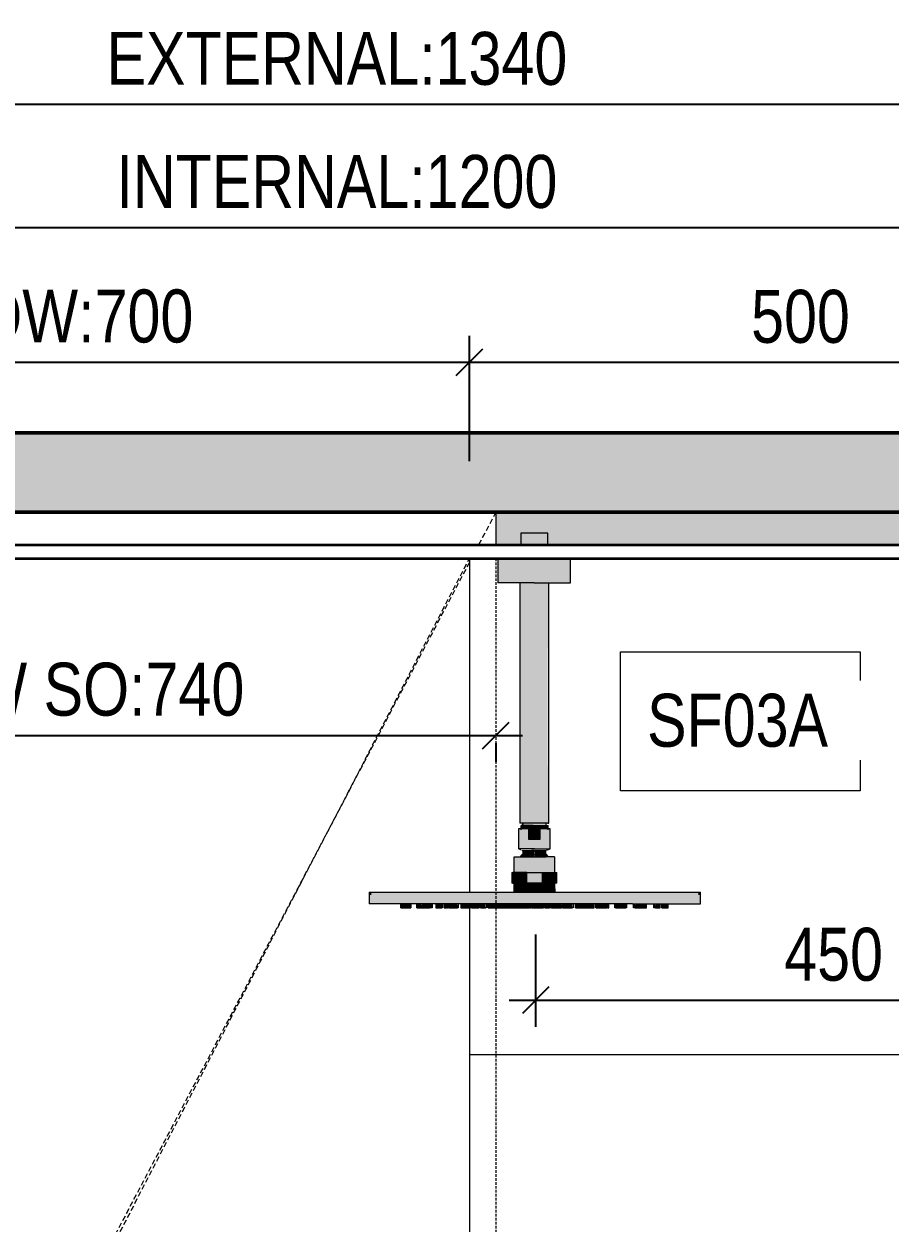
# Model space of a CAD drawing. Header units: millimetres. Extents: x -3813 to 49427, y -492 to 6205.
# Drawn here: x 21485 to 22139, y 1898 to 2804 of the extents above; entities that cross this region are included whole.
import ezdxf

# ---------------------------------------------------------------- set-up
doc = ezdxf.new("R2010")
doc.units = ezdxf.units.MM
for name, pattern in [('Centre', [30, 12, -6, 6, -6]), ('Hidden', [6, 4, -2]), ('Hidden2', [3, 2, -1])]:
    doc.linetypes.add(name, pattern=pattern)
for name, color, linetype, lineweight in [('A-_ANOT----_D', 7, 'Continuous', 9), ('A-_CEIL----_E', 7, 'Continuous', 18), ('A-_DETA----_E', 8, 'Continuous', 18), ('A-_FLOR----_E', 7, 'Continuous', 18), ('A-_FLORLEVL_E', 7, 'Continuous', 9), ('A-_FLORPATT_E', 7, 'Continuous', 50), ('A-_WALL----_E', 1, 'Continuous', 18), ('A-_WALL----_H', 1, 'Continuous', 35), ('A-_WIND----_E', 7, 'Continuous', 18), ('A_--------_E-', 8, 'Continuous', 18), ('M-_SANIFIXR_A', 7, 'Continuous', 9), ('M-_SANIFIXR_E', 7, 'Continuous', 18)]:
    doc.layers.add(name, color=color, linetype=linetype, lineweight=lineweight)
doc.styles.add('Arial_1', font='arial.ttf', dxfattribs={"width": 0.8, "height": 40})
doc.dimstyles.new('BSS_Diagonal_2_0mm_Arial_Right', dxfattribs={"dimscale": 304.8, "dimtxt": 40.810376, "dimasz": 0.065617, "dimexe": 0.065617, "dimexo": 0.065617, "dimgap": 0.045932, "dimtad": 1, "dimdec": 0, "dimzin": 0, "dimdsep": 46, "dimtxsty": 'Arial_1', "dimblk1": 'OBLIQUE', "dimblk2": 'OBLIQUE', "dimsah": 1, "dimcen": 0.09, "dimdle": 0.065617, "dimazin": 0, "dimtfac": 1, "dimtdec": 4, "dimtix": 1, "dimtmove": 0, "dimatfit": 3, "dimfxl": 1, "dimtvp": 1, "dimtolj": 1, "dimtzin": 0, "dimarcsym": 2})

# ---------------------------------------------------------------- blocks, each defined once
blk = doc.blocks.new('BSS_GESSI_SH_63352 - Default - please load Revit Family Type Catalog-1428574-SHOWER AREA')
at = {"layer": 'A_--------_E-'}
for points in [[(1108.74, 2410), (1129.24, 2410), (1129.24, 2419.16), (1108.74, 2419.16), (1108.74, 2410.65)], [(1096.71, 2381.5), (1118.96, 2381.5), (1118.96, 2400), (1091.46, 2400), (1091.73, 2390.75), (1091.46, 2381.5), (1094.46, 2381.5)], [(1141.21, 2381.5), (1146.46, 2381.5), (1146.19, 2392.57), (1146.46, 2400), (1118.96, 2400), (1118.96, 2381.5), (1138.41, 2381.5)], [(1108.86, 2200.01), (1129.2, 2200.01), (1129.2, 2381.5), (1108.09, 2381.5), (1108.76, 2314.44), (1108.67, 2244.22), (1108.09, 2200.01)], [(1129.54, 2180.74), (1130.97, 2180.74), (1130.97, 2195.74), (1123.29, 2195.74), (1123.29, 2187.74), (1114.94, 2187.74), (1114.89, 2195.74), (1106.97, 2195.74), (1106.97, 2180.74), (1128.96, 2180.74)], [(1109.03, 2195.74), (1118.06, 2195.85), (1118.06, 2198.22), (1108.99, 2198.22), (1109.04, 2195.92)], [(1110.33, 2198.22), (1111.08, 2198.22), (1111.08, 2200.01), (1110.01, 2200.01), (1110.03, 2198.22)], [(1113.15, 2198.22), (1127.86, 2198.22), (1127.81, 2198.78), (1127.5, 2198.65), (1127.86, 2199.27), (1127.86, 2200.01), (1111.08, 2200.01), (1111.18, 2198.22), (1113.11, 2198.22)], [(1119.13, 2187.74), (1123.29, 2187.74), (1123.29, 2195.74), (1114.94, 2195.74), (1114.94, 2187.74), (1115.87, 2187.74)], [(1125.61, 2195.74), (1129.34, 2195.92), (1129.1, 2198.22), (1118.06, 2198.22), (1118.06, 2195.74), (1125.47, 2195.74)], [(1119.24, 2162.74), (1127.82, 2162.74), (1127.82, 2174.74), (1103.89, 2174.74), (1103.67, 2165.74), (1103.89, 2165.74), (1103.91, 2162.74), (1118.67, 2162.74)], [(1110.27, 2179.94), (1119.1, 2179.94), (1119.12, 2180.74), (1106.97, 2180.74), (1109.15, 2179.94), (1110.27, 2179.94)], [(1109.08, 2174.74), (1119.12, 2174.74), (1119.09, 2176.84), (1109.44, 2176.65), (1108.37, 2175.46), (1108.23, 2174.74), (1108.76, 2174.74)], [(1110.83, 2176.84), (1119.09, 2176.84), (1119.09, 2179.94), (1109.08, 2179.88), (1109.91, 2178.75), (1109.96, 2178.64), (1109.96, 2177.35), (1109.68, 2176.84), (1110.77, 2176.84)], [(1122.67, 2174.74), (1129.9, 2174.74), (1128.99, 2176.22), (1128.32, 2176.84), (1119.09, 2176.84), (1119.24, 2174.74), (1122.26, 2174.74)], [(1119.1, 2179.94), (1129.54, 2180.17), (1130.97, 2180.74), (1119.13, 2180.74), (1119.12, 2180.34)], [(1121.4, 2176.84), (1128.32, 2176.84), (1128.09, 2177.36), (1128.06, 2178.57), (1128.31, 2179.32), (1128.96, 2179.94), (1119.1, 2179.78), (1119.24, 2176.84), (1120.59, 2176.84)], [(1129.93, 2162.74), (1134.29, 2162.74), (1134.35, 2164.37), (1134.53, 2171.09), (1134.29, 2174.74), (1127.82, 2174.74), (1127.82, 2162.74), (1128.69, 2162.74)], [(1102.74, 2154.75), (1102.74, 2162.74), (1102.09, 2162.74), (1102.09, 2154.75)], [(1113.5, 2154.75), (1113.5, 2162.74), (1102.74, 2162.74), (1102.74, 2154.75), (1109.86, 2154.75)], [(1119.66, 2154.75), (1124.99, 2154.75), (1124.99, 2162.74), (1113.5, 2162.74), (1113.5, 2154.75), (1115.87, 2154.75)], [(1134.16, 2154.75), (1136.09, 2154.75), (1136.09, 2162.74), (1124.99, 2162.74), (1124.99, 2154.75), (1131.81, 2154.75)], [(1023.41, 2139.04), (1193.09, 2139.04), (1193.09, 2148.04), (994.42, 2148.04), (994.83, 2143.54), (994.42, 2139.04), (1018.44, 2139.04)], [(1108.7, 2148.04), (1113.67, 2148.04), (1113.5, 2154.74), (1103.09, 2154.74), (1103.16, 2149.6), (1103.23, 2148.04), (1108.34, 2148.04)], [(1122.99, 2148.04), (1124.81, 2148.04), (1124.81, 2154.74), (1113.67, 2154.74), (1113.67, 2148.04), (1119.66, 2148.04)], [(1128.35, 2148.04), (1135.07, 2148.04), (1134.99, 2152.3), (1134.99, 2154.74), (1124.81, 2154.74), (1124.99, 2148.04), (1128.22, 2148.04)], [(1193.09, 2139.04), (1244.42, 2139.04), (1244.06, 2143.95), (1244.42, 2148.04), (1193.09, 2148.04), (1193.09, 2141.29)], [(1018.44, 2136.04), (1021.4, 2136.04), (1021.4, 2139.04), (1017.93, 2138.81), (1018.41, 2137.82), (1018.41, 2136.04)], [(1021.4, 2136.04), (1025.76, 2136.04), (1025.76, 2139.04), (1021.4, 2138.81), (1021.4, 2136.9)], [(1025.76, 2138.36), (1025.89, 2139.04), (1025.76, 2138.81), (1025.76, 2138.43)], [(1034.23, 2136.04), (1034.05, 2139.04), (1030.27, 2138.81), (1030.74, 2137.82), (1030.74, 2136.04), (1034.05, 2136.04)], [(1030.56, 2136.04), (1030.74, 2136.09), (1030.52, 2138.27), (1030.56, 2137.82), (1030.56, 2137.04)], [(1034.58, 2136.04), (1034.78, 2136.04), (1034.95, 2138.18), (1035.15, 2139.04), (1034.23, 2138.81), (1034.23, 2136.04)], [(1034.78, 2136.04), (1037.13, 2136.04), (1036.98, 2139.04), (1035.25, 2138.81), (1034.78, 2137.82), (1034.78, 2136.9)], [(1037.64, 2136.04), (1040.18, 2136.04), (1040.18, 2139.04), (1037.17, 2138.81), (1037.13, 2136.04), (1037.36, 2136.04)], [(1040.8, 2136.04), (1041.97, 2136.04), (1041.95, 2139.04), (1040.18, 2138.81), (1040.18, 2136.04)], [(1045.57, 2136.04), (1045.33, 2138.19), (1044.75, 2138.73), (1045.18, 2137.4), (1045.18, 2136.04)], [(1046.14, 2136.04), (1049.1, 2136.04), (1049.1, 2139.04), (1044.94, 2138.81), (1045.57, 2137.82), (1045.57, 2136.04)], [(1045.11, 2136.04), (1045.18, 2136.08), (1045.04, 2138.13), (1045.04, 2137.64), (1045.04, 2136.04)], [(1049.2, 2137.82), (1049.76, 2138.93), (1049.51, 2139.04), (1049.1, 2138.81), (1049.2, 2137.83)], [(1051.86, 2136.04), (1053.43, 2136.04), (1053.43, 2139.04), (1051.21, 2138.93), (1050.92, 2137.24), (1050.92, 2136.04)], [(1054.1, 2136.04), (1054.44, 2136.04), (1054.31, 2139.04), (1053.43, 2138.81), (1053.43, 2136.04)], [(1057.57, 2136.04), (1057.43, 2138.04), (1056.67, 2139.04), (1054.59, 2138.81), (1054.44, 2137.04), (1054.59, 2136.04), (1057.47, 2136.04)], [(1061, 2136.04), (1061.11, 2136.04), (1061, 2139.04), (1056.94, 2138.81), (1057.57, 2137.82), (1057.57, 2136.04), (1058.97, 2136.04)], [(1061.21, 2137.82), (1061.77, 2138.93), (1061.7, 2139.04), (1061.11, 2138.81), (1061.11, 2138.04)], [(1063.68, 2138.36), (1063.51, 2138.93), (1063.47, 2138.79), (1063.64, 2138.44)], [(1064.42, 2136.04), (1064.29, 2139.04), (1063.71, 2138.93), (1063.64, 2136.04), (1064.37, 2136.04)], [(1068.65, 2136.04), (1068.56, 2139.04), (1064.29, 2138.81), (1064.42, 2137.04), (1064.42, 2136.04), (1068.56, 2136.04)], [(1068.65, 2136.04), (1069.93, 2136.04), (1069.93, 2139.04), (1068.65, 2138.81), (1068.65, 2136.53)], [(1069.93, 2136.04), (1071.93, 2136.24), (1071.75, 2139.04), (1069.93, 2138.81), (1069.93, 2137.04)], [(1073.2, 2136.04), (1073.29, 2136.13), (1073.09, 2139.04), (1071.77, 2138.81), (1071.93, 2137), (1071.93, 2136.04), (1072.98, 2136.04)], [(1073.36, 2138.04), (1073.2, 2139.04), (1073.13, 2138.81), (1073.35, 2138.06)], [(1076.86, 2136.04), (1077.34, 2136.04), (1077.58, 2138.82), (1077.54, 2139.04), (1073.36, 2138.81), (1073.36, 2136.04), (1076.56, 2136.04)], [(1080.31, 2136.04), (1082.2, 2136.04), (1082, 2139.04), (1078.24, 2138.81), (1078.71, 2137.82), (1078.71, 2136.04)], [(1078.71, 2136.04), (1078.51, 2138.25), (1078.51, 2137.82), (1078.51, 2136.04)], [(1082.2, 2136.04), (1082.75, 2136.04), (1082.88, 2138.1), (1083.14, 2139.04), (1082.2, 2138.81), (1082.2, 2136.67)], [(1086.16, 2136.04), (1086.63, 2136.15), (1086.43, 2139.04), (1083.88, 2138.81), (1084.35, 2137.82), (1084.35, 2136.04)], [(1083.92, 2136.04), (1084.35, 2136.21), (1084.25, 2138.04), (1084, 2138.11), (1083.92, 2137.04)], [(1086.63, 2136.04), (1091.39, 2136.22), (1091.16, 2139.04), (1086.63, 2138.81), (1086.63, 2136.15)], [(1091.4, 2136.04), (1091.7, 2136.13), (1091.56, 2139.04), (1091.39, 2138.81), (1091.39, 2136.04)], [(1094.56, 2136.04), (1096.46, 2136.04), (1096.46, 2139.04), (1091.7, 2138.81), (1091.7, 2136.04), (1094.54, 2136.04)], [(1096.77, 2138.08), (1096.77, 2139.04), (1096.46, 2138.81), (1096.61, 2138.42)], [(1100.46, 2136.04), (1101.53, 2136.04), (1101.49, 2139.04), (1096.77, 2138.81), (1096.89, 2136.04), (1100.38, 2136.04)], [(1101.65, 2136.04), (1101.84, 2136.04), (1101.65, 2139.04), (1101.53, 2138.81), (1101.53, 2136.04)], [(1101.84, 2136.04), (1106.6, 2136.04), (1106.6, 2139.04), (1101.84, 2138.81), (1101.84, 2136.36)], [(1106.91, 2136.04), (1111.37, 2136.04), (1111.16, 2138.27), (1110.6, 2139.04), (1106.91, 2138.81), (1106.91, 2136.94)], [(1112.38, 2136.04), (1114.87, 2136.04), (1114.84, 2139.04), (1110.9, 2138.81), (1111.37, 2137.82), (1111.37, 2136.04), (1111.86, 2136.04)], [(1115.41, 2136.04), (1115.54, 2138.08), (1115.8, 2139.04), (1114.87, 2138.81), (1114.87, 2136.04)], [(1115.88, 2136.04), (1116.42, 2136.22), (1116.57, 2139.04), (1115.89, 2138.81), (1115.41, 2137.72), (1115.41, 2136.04), (1115.87, 2136.04)], [(1116.79, 2136.04), (1116.85, 2136.04), (1116.64, 2138.5), (1116.54, 2138.54), (1116.42, 2137.15), (1116.58, 2136.04)], [(1117.28, 2136.04), (1121.86, 2136.04), (1121.86, 2139.04), (1117.24, 2138.81), (1117.24, 2136.04)], [(1122.02, 2136.04), (1122.46, 2136.24), (1122.28, 2138.52), (1122.11, 2138.45), (1122.02, 2137)], [(1124.25, 2136.04), (1125.82, 2136.04), (1125.82, 2139.04), (1122.2, 2138.81), (1122.46, 2137.82), (1122.46, 2136.04), (1122.99, 2136.04)], [(1126.92, 2136.04), (1127.12, 2138.57), (1127.13, 2139.04), (1125.82, 2138.81), (1125.82, 2136.04)], [(1127.54, 2136.04), (1130.46, 2136.04), (1130.46, 2139.04), (1127.25, 2138.81), (1127.3, 2136.04)], [(1131.03, 2136.04), (1132.06, 2136.25), (1132.1, 2139.04), (1130.46, 2138.81), (1130.46, 2136.04)], [(1132.91, 2136.04), (1132.82, 2138.04), (1132.31, 2139.04), (1132.11, 2138.81), (1132.06, 2136.04)], [(1136.03, 2136.04), (1135.89, 2138.2), (1135.66, 2139.04), (1132.54, 2138.81), (1132.91, 2137.82), (1132.91, 2136.04), (1135.77, 2136.04)], [(1137.68, 2136.04), (1139.47, 2136.16), (1139.26, 2139.04), (1135.66, 2138.81), (1136.03, 2137.82), (1136.03, 2136.04), (1137.45, 2136.04)], [(1139.47, 2136.04), (1140.29, 2136.24), (1140.37, 2138.04), (1140.59, 2139.04), (1139.47, 2138.81), (1139.47, 2136.16)], [(1142.11, 2136.04), (1142.43, 2136.13), (1142.43, 2139.04), (1140.66, 2138.81), (1140.29, 2137.66), (1140.29, 2136.04), (1142.09, 2136.04)], [(1145.51, 2136.04), (1146.42, 2136.04), (1146.28, 2139.04), (1142.43, 2138.81), (1142.43, 2136.04), (1144.32, 2136.04)], [(1147.56, 2136.04), (1147.63, 2136.04), (1147.56, 2139.04), (1146.37, 2138.81), (1146.42, 2136.04)], [(1147.63, 2136.04), (1148.18, 2136.04), (1148.32, 2138.13), (1148.56, 2139.04), (1147.63, 2138.81), (1147.63, 2136.17)], [(1150.4, 2136.04), (1152.43, 2136.04), (1152.21, 2139.04), (1150.4, 2138.81), (1150.4, 2137.04)], [(1155.76, 2136.04), (1156.95, 2136.04), (1156.77, 2139.04), (1152.43, 2138.81), (1152.43, 2136.04), (1153.9, 2136.04)], [(1157.39, 2136.04), (1159.25, 2136.19), (1159.2, 2139.04), (1156.95, 2138.81), (1156.95, 2136.04)], [(1161, 2136.04), (1164.24, 2136.04), (1164.24, 2139.04), (1159.25, 2138.81), (1159.25, 2136.04), (1160.89, 2136.04)], [(1169.63, 2136.04), (1169.88, 2136.04), (1169.89, 2139.04), (1165.84, 2138.81), (1165.84, 2136.04), (1169.33, 2136.04)], [(1173.6, 2136.04), (1174.15, 2136.04), (1174.22, 2139.04), (1170.11, 2138.81), (1170.3, 2136.04), (1173.23, 2136.04)], [(1174.22, 2136.04), (1175.37, 2136.04), (1175.37, 2139.04), (1174.34, 2138.81), (1174.15, 2137.49), (1174.15, 2136.04)], [(1180.65, 2136.04), (1180.43, 2139.04), (1179.77, 2138.93), (1179.9, 2136.04)], [(1184.15, 2136.04), (1184.69, 2136.04), (1184.61, 2139.04), (1180.65, 2138.81), (1180.65, 2136.04), (1182.92, 2136.04)], [(1187.73, 2136.04), (1188.28, 2136.04), (1188.21, 2139.04), (1184.88, 2138.81), (1184.69, 2137.14), (1184.78, 2136.04), (1187, 2136.04)], [(1194.11, 2136.04), (1195.27, 2136.08), (1195.14, 2139.04), (1193.7, 2138.93), (1193.86, 2137.82), (1193.86, 2136.04)], [(1195.27, 2136.04), (1197.6, 2136.04), (1197.6, 2138.04), (1197.24, 2139.04), (1195.27, 2138.81), (1195.27, 2136.08)], [(1199.08, 2136.04), (1201.65, 2136.04), (1201.65, 2139.04), (1197.32, 2138.81), (1197.6, 2137.6), (1197.6, 2136.04), (1198.51, 2136.04)], [(1201.65, 2136.04), (1202.87, 2136.04), (1202.73, 2139.04), (1201.94, 2138.81), (1201.65, 2137.58), (1201.65, 2136.35)], [(1201.65, 2138.04), (1201.88, 2139.04), (1201.65, 2138.81), (1201.65, 2138.46)], [(1203.23, 2136.04), (1203.35, 2138.04), (1203.67, 2139.04), (1202.87, 2138.81), (1202.87, 2136.04)], [(1209.21, 2136.04), (1210.62, 2136.09), (1210.47, 2139.04), (1209.05, 2138.93), (1209.21, 2137.04)], [(1213.87, 2136.04), (1213.72, 2139.04), (1210.62, 2138.81), (1210.62, 2136.04), (1213.72, 2136.04)], [(1215.19, 2136.04), (1220.15, 2136.04), (1220.1, 2139.04), (1215.19, 2138.81), (1215.19, 2137.02)], [(1073.29, 2136.04), (1073.36, 2136.15), (1073.29, 2136.13)], [(1083.73, 2136.04), (1083.92, 2136.12), (1083.73, 2137.04)], [(1106.67, 2136.04), (1106.91, 2136.04), (1106.67, 2137.04)], [(1169.96, 2136.04), (1170.11, 2136.04), (1169.96, 2136.92)], [(1203.23, 2136.04), (1203.27, 2136.04), (1203.23, 2136.96)], [(1215.14, 2136.04), (1215.19, 2136.04), (1215.14, 2137.04)]]:
    blk.add_hatch(color=256, dxfattribs=at).paths.add_polyline_path(points)
h = blk.add_hatch(color=256, dxfattribs=at)
h.paths.add_polyline_path([(1129.54, 2200.01), (1129.88, 2200.01), (1129.2, 2245.38), (1129.2, 2200.01)])
h.paths.add_polyline_path([(1129.2, 2329.64), (1129.88, 2381.5), (1129.2, 2381.5), (1129.2, 2336.13)])
for p, q in [((1108.74, 2419.16), (1108.74, 2410)), ((1129.24, 2410), (1129.24, 2419.16)), ((1091.46, 2400), (1091.46, 2381.5)), ((1146.46, 2381.5), (1146.46, 2400)), ((1107.97, 2381.5), (1107.97, 2200.01)), ((1129.99, 2200.01), (1129.99, 2381.5)), ((1106.97, 2195.74), (1106.97, 2180.74)), ((1108.92, 2198.22), (1108.92, 2195.06)), ((1110.01, 2200.01), (1110.01, 2198.05)), ((1127.87, 2198.05), (1127.87, 2200.01)), ((1129.46, 2195.06), (1129.46, 2198.22)), ((1130.97, 2180.74), (1130.97, 2195.74)), ((1103.55, 2174.74), (1103.55, 2162.74)), ((1134.55, 2162.74), (1134.55, 2174.74)), ((1102.09, 2162.74), (1102.09, 2154.75)), ((1136.09, 2154.75), (1136.09, 2162.74)), ((994.42, 2148.04), (994.42, 2139.04)), ((995.42, 2147.04), (996.42, 2148.04)), ((995.42, 2147.04), (995.42, 2145.98)), ((1242.42, 2148.04), (1243.42, 2147.04)), ((1243.42, 2145.98), (1243.42, 2147.04)), ((1244.42, 2139.04), (1244.42, 2148.04)), ((1017.92, 2139.04), (1017.92, 2136.04)), ((1021.08, 2139.04), (1021.08, 2136.04)), ((1025.99, 2136.04), (1025.99, 2139.04)), ((1026.08, 2136.04), (1026.08, 2139.04)), ((1030.08, 2139.04), (1030.08, 2136.04)), ((1030.26, 2139.04), (1030.26, 2136.04)), ((1035.26, 2136.04), (1035.26, 2139.04)), ((1037.05, 2139.04), (1037.05, 2136.04)), ((1042.05, 2136.04), (1042.05, 2139.04)), ((1044.55, 2139.04), (1044.55, 2136.04)), ((1044.63, 2138.68), (1044.63, 2136.04)), ((1044.7, 2139.04), (1044.7, 2136.04)), ((1044.88, 2139.04), (1044.88, 2136.04)), ((1049.55, 2136.04), (1049.55, 2138.37)), ((1049.63, 2136.04), (1049.63, 2138.49)), ((1049.7, 2136.04), (1049.7, 2138.61)), ((1049.88, 2136.04), (1049.88, 2139.04)), ((1050.92, 2139.04), (1050.92, 2136.04)), ((1054.19, 2139.04), (1054.19, 2136.04)), ((1056.89, 2139.04), (1056.89, 2136.04)), ((1061.68, 2136.04), (1061.68, 2138.56)), ((1061.89, 2136.04), (1061.89, 2139.04)), ((1063.45, 2139.04), (1063.45, 2136.04)), ((1063.6, 2139.04), (1063.6, 2136.04)), ((1064.04, 2139.04), (1064.04, 2136.04)), ((1069.04, 2136.04), (1069.04, 2139.04)), ((1071.74, 2139.04), (1071.74, 2136.04)), ((1072.85, 2139.04), (1072.85, 2136.04)), ((1077.59, 2136.04), (1077.59, 2139.04)), ((1077.85, 2136.04), (1077.85, 2139.04)), ((1078.03, 2139.04), (1078.03, 2136.04)), ((1078.23, 2139.04), (1078.23, 2136.04)), ((1083.03, 2136.04), (1083.03, 2138.4)), ((1083.23, 2136.04), (1083.23, 2139.04)), ((1083.73, 2139.04), (1083.73, 2136.04)), ((1083.87, 2139.04), (1083.87, 2136.04)), ((1083.92, 2139.04), (1083.92, 2136.04)), ((1086.51, 2139.04), (1086.51, 2136.04)), ((1091.51, 2136.04), (1091.51, 2139.04)), ((1091.58, 2139.04), (1091.58, 2136.04)), ((1096.58, 2136.04), (1096.58, 2139.04)), ((1096.65, 2139.04), (1096.65, 2136.04)), ((1101.65, 2136.04), (1101.65, 2139.04)), ((1101.72, 2139.04), (1101.72, 2136.04)), ((1106.67, 2139.04), (1106.67, 2136.04)), ((1106.72, 2136.04), (1106.72, 2139.04)), ((1106.79, 2139.04), (1106.79, 2136.04)), ((1110.89, 2139.04), (1110.89, 2136.04)), ((1115.89, 2136.04), (1115.89, 2139.04)), ((1116.79, 2138), (1116.79, 2139.04)), ((1116.85, 2136.04), (1116.85, 2139.04)), ((1116.9, 2136.04), (1116.9, 2139.04)), ((1117.05, 2139.04), (1117.05, 2136.04)), ((1122, 2139.04), (1122, 2136.04)), ((1122.05, 2136.04), (1122.05, 2139.04)), ((1122.19, 2139.04), (1122.19, 2136.04)), ((1127, 2136.04), (1127, 2138.13)), ((1127.06, 2138.35), (1127.06, 2136.04)), ((1127.18, 2139.04), (1127.18, 2136.04)), ((1127.19, 2136.04), (1127.19, 2139.04)), ((1132.18, 2136.04), (1132.18, 2139.04)), ((1132.54, 2139.04), (1132.54, 2136.04)), ((1135.66, 2139.04), (1135.66, 2136.04)), ((1140.66, 2136.04), (1140.66, 2139.04)), ((1142.44, 2136.04), (1142.44, 2139.04)), ((1146.75, 2136.04), (1146.75, 2139.04)), ((1148.58, 2136.04), (1148.58, 2138.68)), ((1148.66, 2136.04), (1148.66, 2139.04)), ((1149.92, 2139.04), (1149.92, 2136.04)), ((1152.19, 2139.04), (1152.19, 2136.04)), ((1157.19, 2136.04), (1157.19, 2139.04)), ((1159.25, 2139.04), (1159.25, 2136.04)), ((1164.25, 2136.04), (1164.25, 2139.04)), ((1165.32, 2139.04), (1165.32, 2136.04)), ((1165.36, 2139.04), (1165.36, 2136.04)), ((1169.63, 2139.04), (1169.63, 2136.04)), ((1174.63, 2136.04), (1174.63, 2139.04)), ((1175.39, 2136.04), (1175.39, 2139.04)), ((1179.65, 2139.04), (1179.65, 2136.04)), ((1179.73, 2139.04), (1179.73, 2136.04)), ((1180.17, 2139.04), (1180.17, 2136.04)), ((1185.17, 2136.04), (1185.17, 2139.04)), ((1188.58, 2136.04), (1188.58, 2139.04)), ((1188.76, 2136.04), (1188.76, 2139.04)), ((1193.57, 2139.04), (1193.57, 2136.04)), ((1193.69, 2139.04), (1193.69, 2136.04)), ((1197.13, 2139.04), (1197.13, 2136.04)), ((1202.13, 2136.04), (1202.13, 2139.04)), ((1203.75, 2136.04), (1203.75, 2139.04)), ((1203.79, 2136.04), (1203.79, 2139.04)), ((1208.9, 2139.04), (1208.9, 2136.04)), ((1209.04, 2139.04), (1209.04, 2136.04)), ((1214.04, 2136.04), (1214.04, 2139.04)), ((1215.12, 2139.04), (1215.12, 2136.04)), ((1215.17, 2139.04), (1215.17, 2136.04)), ((1220.17, 2136.04), (1220.17, 2139.04))]:
    blk.add_line(p, q, dxfattribs=at)
at = {"layer": 'A_--------_E-', "flags": 128}
for points in [[(1108.84, 2179.94), (1108.68, 2180.01), (1108.52, 2180.08), (1108.34, 2180.15), (1108.17, 2180.23), (1107.98, 2180.31), (1107.79, 2180.39), (1107.6, 2180.47), (1107.4, 2180.56), (1107.19, 2180.65), (1106.97, 2180.74)], [(1129.09, 2179.94), (1129.25, 2180.01), (1129.42, 2180.08), (1129.59, 2180.15), (1129.77, 2180.23), (1129.95, 2180.31), (1130.14, 2180.39), (1130.34, 2180.47), (1130.54, 2180.56), (1130.75, 2180.65), (1130.97, 2180.74)]]:
    blk.add_lwpolyline(points, dxfattribs=at)
at = {"layer": 'M-_SANIFIXR_E'}
for p, q in [((1129.24, 2419.16), (1108.74, 2419.16)), ((1118.96, 2381.5), (1091.46, 2381.5)), ((1118.96, 2381.5), (1146.46, 2381.5)), ((1114.94, 2195.74), (1106.97, 2195.74)), ((1129.2, 2200.01), (1107.97, 2200.01)), ((1118.06, 2198.22), (1108.99, 2198.22)), ((1114.94, 2187.74), (1114.94, 2195.74)), ((1114.94, 2195.74), (1123.29, 2195.74)), ((1118.06, 2198.22), (1129.39, 2198.22)), ((1130.97, 2195.74), (1123.29, 2195.74)), ((1123.29, 2195.74), (1123.29, 2187.74)), ((1129.2, 2200.01), (1129.88, 2200.01)), ((1123.29, 2187.74), (1114.94, 2187.74)), ((1103.81, 2174.74), (1127.82, 2174.74)), ((1134.35, 2174.74), (1127.82, 2174.74)), ((1102.09, 2162.74), (1102.74, 2162.74)), ((1113.5, 2162.74), (1102.74, 2162.74)), ((1113.5, 2154.75), (1113.5, 2162.74)), ((1113.5, 2162.74), (1124.99, 2162.74)), ((1124.99, 2162.74), (1136.09, 2162.74)), ((1124.99, 2162.74), (1124.99, 2154.75)), ((994.42, 2148.04), (1193.09, 2148.04)), ((1102.74, 2154.75), (1102.09, 2154.75)), ((1102.74, 2154.75), (1113.5, 2154.75)), ((1124.99, 2154.75), (1113.5, 2154.75)), ((1113.67, 2154.74), (1113.67, 2148.04)), ((1124.81, 2154.74), (1124.81, 2148.04)), ((1136.09, 2154.75), (1124.99, 2154.75)), ((1193.09, 2148.04), (1244.42, 2148.04)), ((1193.09, 2139.04), (994.42, 2139.04)), ((1193.09, 2139.04), (1244.42, 2139.04)), ((1018.16, 2136.04), (1021.41, 2136.04)), ((1021.4, 2136.04), (1025.76, 2136.04)), ((1030.28, 2136.04), (1030.49, 2136.04)), ((1030.33, 2136.04), (1034.23, 2136.04)), ((1034.78, 2136.04), (1034.23, 2136.04)), ((1034.51, 2136.04), (1037.35, 2136.04)), ((1037.13, 2136.04), (1040.18, 2136.04)), ((1041.97, 2136.04), (1040.18, 2136.04)), ((1044.79, 2136.04), (1045.04, 2136.04)), ((1044.8, 2136.04), (1044.98, 2136.04)), ((1044.94, 2136.04), (1045.46, 2136.04)), ((1045.48, 2136.04), (1049.1, 2136.04)), ((1049.2, 2136.04), (1049.1, 2136.04)), ((1049.22, 2136.04), (1049.45, 2136.04)), ((1050.92, 2136.04), (1053.43, 2136.04)), ((1054.91, 2136.04), (1053.43, 2136.04)), ((1054.44, 2136.04), (1057.84, 2136.04)), ((1057.49, 2136.04), (1061.11, 2136.04)), ((1061.21, 2136.04), (1061.11, 2136.04)), ((1061.43, 2136.04), (1061.32, 2136.04)), ((1063.64, 2136.04), (1063.98, 2136.04)), ((1064.42, 2136.04), (1068.65, 2136.04)), ((1068.13, 2136.04), (1069.93, 2136.04)), ((1072.3, 2136.04), (1069.93, 2136.04)), ((1071.93, 2136.04), (1073.13, 2136.04)), ((1073.36, 2136.04), (1072.85, 2136.04)), ((1073.36, 2136.04), (1077.34, 2136.04)), ((1078.27, 2136.04), (1078.51, 2136.04)), ((1078.47, 2136.04), (1082.2, 2136.04)), ((1082.75, 2136.04), (1082.2, 2136.04)), ((1083.92, 2136.04), (1084.01, 2136.04)), ((1084.11, 2136.04), (1086.58, 2136.04)), ((1086.63, 2136.04), (1091.39, 2136.04)), ((1091.25, 2136.04), (1091.54, 2136.04)), ((1091.7, 2136.04), (1096.46, 2136.04)), ((1096.54, 2136.04), (1096.41, 2136.04)), ((1096.41, 2136.04), (1096.68, 2136.04)), ((1096.77, 2136.04), (1101.53, 2136.04)), ((1101.84, 2136.04), (1106.6, 2136.04)), ((1106.67, 2136.04), (1106.7, 2136.04)), ((1106.91, 2136.04), (1111.53, 2136.04)), ((1111.13, 2136.04), (1114.87, 2136.04)), ((1115.41, 2136.04), (1114.87, 2136.04)), ((1115.43, 2136.04), (1116.42, 2136.04)), ((1116.85, 2136.04), (1116.76, 2136.04)), ((1117.24, 2136.04), (1121.86, 2136.04)), ((1122.02, 2136.04), (1122.11, 2136.04)), ((1122.25, 2136.04), (1125.82, 2136.04)), ((1126.92, 2136.04), (1125.82, 2136.04)), ((1127.18, 2136.04), (1130.46, 2136.04)), ((1132.06, 2136.04), (1130.46, 2136.04)), ((1132.06, 2136.04), (1133, 2136.04)), ((1132.66, 2136.04), (1136.02, 2136.04)), ((1135.78, 2136.04), (1139.47, 2136.04)), ((1140.29, 2136.04), (1139.47, 2136.04)), ((1140.54, 2136.04), (1142.43, 2136.04)), ((1142.31, 2136.04), (1146.42, 2136.04)), ((1146.37, 2136.04), (1147.63, 2136.04)), ((1148.18, 2136.04), (1147.63, 2136.04)), ((1150.4, 2136.04), (1149.92, 2136.04)), ((1150.4, 2136.04), (1152.35, 2136.04)), ((1152.43, 2136.04), (1156.95, 2136.04)), ((1156.81, 2136.04), (1159.26, 2136.04)), ((1159.25, 2136.04), (1164.24, 2136.04)), ((1165.84, 2136.04), (1165.36, 2136.04)), ((1165.84, 2136.04), (1170.3, 2136.04)), ((1170.11, 2136.04), (1169.63, 2136.04)), ((1170.11, 2136.04), (1174.15, 2136.04)), ((1174.59, 2136.04), (1175.37, 2136.04)), ((1179.87, 2136.04), (1179.7, 2136.04)), ((1180.24, 2136.04), (1179.87, 2136.04)), ((1180.65, 2136.04), (1180.17, 2136.04)), ((1180.65, 2136.04), (1184.69, 2136.04)), ((1184.58, 2136.04), (1188.28, 2136.04)), ((1193.75, 2136.04), (1193.63, 2136.04)), ((1195.27, 2136.04), (1193.86, 2136.04)), ((1195.27, 2136.04), (1197.9, 2136.04)), ((1197.6, 2136.04), (1201.65, 2136.04)), ((1201.64, 2136.04), (1202.87, 2136.04)), ((1202.13, 2136.04), (1201.65, 2136.04)), ((1203.23, 2136.04), (1202.87, 2136.04)), ((1203.27, 2136.04), (1203.75, 2136.04)), ((1209.08, 2136.04), (1208.97, 2136.04)), ((1210.62, 2136.04), (1209.21, 2136.04)), ((1210.62, 2136.04), (1214.04, 2136.04)), ((1215.19, 2136.04), (1220.15, 2136.04))]:
    blk.add_line(p, q, dxfattribs=at)
at = {"layer": 'M-_SANIFIXR_E', "flags": 128}
blk.add_lwpolyline([(1119.13, 2180.74), (1114.52, 2180.74), (1110.59, 2180.74), (1107.94, 2180.74), (1106.97, 2180.74)], dxfattribs=at)
at = {"layer": 'M-_SANIFIXR_E'}
blk.add_open_spline([(1119.13, 2180.74), (1120.69, 2180.74), (1123.82, 2180.74), (1127.79, 2180.74), (1130.37, 2180.74), (1130.97, 2180.74), (1130.97, 2180.74)], degree=3, knots=[0, 0, 0, 0, 0.25, 0.5, 0.75, 0.9915182, 0.9915182, 0.9915182, 0.9915182], dxfattribs=at)
blk.add_open_spline([(1130.97, 2180.74), (1130.97, 2180.74), (1130.97, 2180.74), (1130.97, 2180.74)], degree=3, dxfattribs=at)
blk = doc.blocks.new('M_Window-Square Opening - BSS_700 x 1350mm-1447276-SHOWER AREA')
at = {"layer": 'A-_WIND----_E', "linetype": 'Hidden'}
blk.add_line((370, 1050), (1070, 2400), dxfattribs=at)
blk = doc.blocks.new('M_Window-Square Opening - BSS_740 x 1405mm-1362229-SHOWER AREA')
at = {"layer": 'A-_WIND----_E', "linetype": 'Hidden'}
for p, q in [((1090, 2435), (1076.83274, 2410)), ((1070, 2397.027027), (370, 1067.972973))]:
    blk.add_line(p, q, dxfattribs=at)
blk = doc.blocks.new('_Oblique')
at = {"color": 0, "linetype": 'ByBlock', "lineweight": -2}
blk.add_line((-0.5, -0.5), (0.5, 0.5), dxfattribs=at)
blk = doc.blocks.new('DIMBLOCK261-SHOWER AREA')
at = {"layer": 'A-_ANOT----_D', "color": 0, "lineweight": -2}
for p, q in [((21121.47504, 2473.518795), (21121.47504, 2568.202615)), ((21821.47504, 2473.518795), (21821.47504, 2568.202615)), ((21101.47504, 2548.202615), (21841.47504, 2548.202615))]:
    blk.add_line(p, q, dxfattribs=at)
at = {"layer": 'Defpoints', "color": 0}
for p in [(21821.47504, 2548.202615), (21121.47504, 2453.518795), (21821.47504, 2453.518795)]:
    blk.add_point(p, dxfattribs=at)
at = {"layer": 'A-_ANOT----_D', "color": 0, "lineweight": -2, "xscale": 20, "yscale": 20, "zscale": 20, "rotation": 180}
blk.add_blockref('_Oblique', (21121.47504, 2548.202615), dxfattribs=at)
at = {"layer": 'A-_ANOT----_D', "color": 0, "lineweight": -2, "xscale": 20, "yscale": 20, "zscale": 20}
blk.add_blockref('_Oblique', (21821.47504, 2548.202615), dxfattribs=at)
at = {"layer": 'A-_ANOT----_D', "color": 0, "insert": (21471.47504, 2582.882615), "char_height": 40, "width": 346.57427, "attachment_point": 5, "style": 'Arial_1'}
blk.add_mtext('\\A1;WINDOW:700', dxfattribs=at)
blk = doc.blocks.new('DIMBLOCK262-SHOWER AREA')
at = {"layer": 'A-_ANOT----_D', "color": 0, "lineweight": -2}
for p, q in [((21821.47504, 2473.518795), (21821.47504, 2568.202615)), ((22321.47504, 2473.518795), (22321.47504, 2568.202615)), ((21801.47504, 2548.202615), (22341.47504, 2548.202615))]:
    blk.add_line(p, q, dxfattribs=at)
at = {"layer": 'Defpoints', "color": 0}
for p in [(22321.47504, 2548.202615), (21821.47504, 2453.518795), (22321.47504, 2453.518795)]:
    blk.add_point(p, dxfattribs=at)
at = {"layer": 'A-_ANOT----_D', "color": 0, "lineweight": -2, "xscale": 20, "yscale": 20, "zscale": 20, "rotation": 180}
blk.add_blockref('_Oblique', (21821.47504, 2548.202615), dxfattribs=at)
at = {"layer": 'A-_ANOT----_D', "color": 0, "lineweight": -2, "xscale": 20, "yscale": 20, "zscale": 20}
blk.add_blockref('_Oblique', (22321.47504, 2548.202615), dxfattribs=at)
at = {"layer": 'A-_ANOT----_D', "color": 0, "insert": (22071.47504, 2582.622615), "char_height": 40, "width": 88.150412, "attachment_point": 5, "style": 'Arial_1'}
blk.add_mtext('\\A1;500', dxfattribs=at)
blk = doc.blocks.new('DIMBLOCK264-SHOWER AREA')
at = {"layer": 'A-_ANOT----_D', "color": 0, "lineweight": -2}
for p, q in [((21121.47504, 2571.212419), (21121.47504, 2670.097378)), ((22321.47504, 2571.212419), (22321.47504, 2670.097378)), ((21101.47504, 2650.097378), (22341.47504, 2650.097378))]:
    blk.add_line(p, q, dxfattribs=at)
at = {"layer": 'Defpoints', "color": 0}
for p in [(22321.47504, 2650.097378), (21121.47504, 2551.212419), (22321.47504, 2551.212419)]:
    blk.add_point(p, dxfattribs=at)
at = {"layer": 'A-_ANOT----_D', "color": 0, "lineweight": -2, "xscale": 20, "yscale": 20, "zscale": 20, "rotation": 180}
blk.add_blockref('_Oblique', (21121.47504, 2650.097378), dxfattribs=at)
at = {"layer": 'A-_ANOT----_D', "color": 0, "lineweight": -2, "xscale": 20, "yscale": 20, "zscale": 20}
blk.add_blockref('_Oblique', (22321.47504, 2650.097378), dxfattribs=at)
at = {"layer": 'A-_ANOT----_D', "color": 0, "insert": (21721.47504, 2684.517378), "char_height": 40, "width": 406.094634, "attachment_point": 5, "style": 'Arial_1'}
blk.add_mtext('\\A1;INTERNAL:1200', dxfattribs=at)
blk = doc.blocks.new('DIMBLOCK266-SHOWER AREA')
at = {"layer": 'A-_ANOT----_D', "color": 0, "lineweight": -2}
for p, q in [((21051.47504, 2508.518795), (21051.47504, 2763.069235)), ((22391.47504, 2508.518795), (22391.47504, 2763.069235)), ((21031.47504, 2743.069235), (22411.47504, 2743.069235))]:
    blk.add_line(p, q, dxfattribs=at)
at = {"layer": 'Defpoints', "color": 0}
for p in [(22391.47504, 2743.069235), (21051.47504, 2488.518795), (22391.47504, 2488.518795)]:
    blk.add_point(p, dxfattribs=at)
at = {"layer": 'A-_ANOT----_D', "color": 0, "lineweight": -2, "xscale": 20, "yscale": 20, "zscale": 20, "rotation": 180}
blk.add_blockref('_Oblique', (21051.47504, 2743.069235), dxfattribs=at)
at = {"layer": 'A-_ANOT----_D', "color": 0, "lineweight": -2, "xscale": 20, "yscale": 20, "zscale": 20}
blk.add_blockref('_Oblique', (22391.47504, 2743.069235), dxfattribs=at)
at = {"layer": 'A-_ANOT----_D', "color": 0, "insert": (21721.47504, 2777.489235), "char_height": 40, "width": 424.930192, "attachment_point": 5, "style": 'Arial_1'}
blk.add_mtext('\\A1;EXTERNAL:1340', dxfattribs=at)
blk = doc.blocks.new('DIMBLOCK267-SHOWER AREA')
at = {"layer": 'A-_ANOT----_D', "color": 0, "lineweight": -2}
for p, q in [((21871.47504, 2116.039169), (21871.47504, 2046.331263)), ((21851.47504, 2066.331263), (22341.47504, 2066.331263)), ((22321.47504, 2060.473398), (22321.47504, 2046.331263))]:
    blk.add_line(p, q, dxfattribs=at)
at = {"layer": 'Defpoints', "color": 0}
for p in [(21871.47504, 2136.039169), (22321.47504, 2080.473398), (22321.47504, 2066.331263)]:
    blk.add_point(p, dxfattribs=at)
at = {"layer": 'A-_ANOT----_D', "color": 0, "lineweight": -2, "xscale": 20, "yscale": 20, "zscale": 20, "rotation": 180}
blk.add_blockref('_Oblique', (21871.47504, 2066.331263), dxfattribs=at)
at = {"layer": 'A-_ANOT----_D', "color": 0, "lineweight": -2, "xscale": 20, "yscale": 20, "zscale": 20}
blk.add_blockref('_Oblique', (22321.47504, 2066.331263), dxfattribs=at)
at = {"layer": 'A-_ANOT----_D', "color": 0, "insert": (22096.47504, 2100.751263), "char_height": 40, "width": 88.150412, "attachment_point": 5, "style": 'Arial_1'}
blk.add_mtext('\\A1;450', dxfattribs=at)
blk = doc.blocks.new('DIMBLOCK284-SHOWER AREA')
at = {"layer": 'A-_ANOT----_D', "color": 0, "lineweight": -2}
for p, q in [((21081.47504, 2266.331263), (21861.47504, 2266.331263)), ((21101.47504, 2260.473398), (21101.47504, 2246.331263)), ((21841.47504, 2260.473398), (21841.47504, 2246.331263))]:
    blk.add_line(p, q, dxfattribs=at)
at = {"layer": 'Defpoints', "color": 0}
for p in [(21101.47504, 2280.473398), (21841.47504, 2280.473398), (21841.47504, 2266.331263)]:
    blk.add_point(p, dxfattribs=at)
at = {"layer": 'A-_ANOT----_D', "color": 0, "lineweight": -2, "xscale": 20, "yscale": 20, "zscale": 20, "rotation": 180}
blk.add_blockref('_Oblique', (21101.47504, 2266.331263), dxfattribs=at)
at = {"layer": 'A-_ANOT----_D', "color": 0, "lineweight": -2, "xscale": 20, "yscale": 20, "zscale": 20}
blk.add_blockref('_Oblique', (21841.47504, 2266.331263), dxfattribs=at)
at = {"layer": 'A-_ANOT----_D', "color": 0, "insert": (21471.47504, 2301.011263), "char_height": 40, "width": 436.984949, "attachment_point": 5, "style": 'Arial_1'}
blk.add_mtext('\\A1;WINDOW SO:740', dxfattribs=at)

msp = doc.modelspace()

# ---------------------------------------------------------------- hatches: boundary and pattern name
at = {"layer": 'A-_FLORPATT_E', "lineweight": 18}
msp.add_hatch(color=256, dxfattribs=at).paths.add_polyline_path([(22237.19, 2435), (22391.48, 2435), (22391.48, 2495), (21051.48, 2495), (21051.48, 2435), (22009.6, 2435)])
at = {"layer": 'A-_WALL----_E'}
msp.add_hatch(color=256, dxfattribs=at).paths.add_polyline_path([(22332.58, 2410), (22341.48, 2410), (22341.48, 2435), (21841.48, 2435), (21841.48, 2410), (21860.21, 2410), (21860.21, 2419.16), (21880.71, 2419.16), (21880.71, 2410), (22321.48, 2410)])
at = {"layer": 'A-_WALL----_H', "lineweight": 18}
h = msp.add_hatch(dxfattribs=at)
h.set_pattern_fill('FP_4', color=256, style=0, pattern_type=2)
h.set_pattern_definition([(0, (23021.5, 225), (0, 600), []), (90, (23021.5, 225), (-600, 4e-14), [])])
h.paths.add_polyline_path([(22206.66, 1676.31), (22203.54, 1678.36), (22196.95, 1684.51), (22196.14, 1683.7), (22185.8, 1692.38), (22184.06, 1692.38), (22157.49, 1724.15), (22157.86, 1725.53), (22151.24, 1737.48), (22151.98, 1738.23), (22143.96, 1751.29), (22204.25, 1679.19)])
h.paths.add_polyline_path([(21868.71, 2137.82), (21868.53, 2139.04), (21868.26, 2138.81), (21868.33, 2137.82)])
h.paths.add_polyline_path([(22208.74, -50), (22321.48, -50), (22321.48, 813), (22201.47, 813), (22201.47, 825), (22291.07, 825), (22289.41, 828.11), (22288.97, 831.69), (22289.04, 847.14), (22288.97, 864.58), (22288.97, 918.56), (22288.01, 919.53), (22288.01, 923.9), (22283.22, 922.51), (22282.22, 922.51), (22282.22, 924.63), (22279.87, 924.43), (22274.66, 923.45), (22269.4, 920.51), (22265.07, 915.31), (22262.94, 909.99), (22258.18, 879), (22249.21, 879), (22249.21, 970.5), (22289.01, 970.65), (22288.97, 999), (22273.48, 999), (22273.48, 1023), (22289.03, 1023), (22289.16, 1068.06), (22288.98, 1077.28), (22288.98, 1169.31), (22248.88, 1169.31), (22248.25, 1219.41), (22248.25, 1250), (22241.41, 1250), (22248.25, 1268.79), (22248.25, 1520.3), (22248.25, 1520.49), (22246.58, 1521.64), (22243.42, 1525.33), (22241.31, 1529.7), (22240.39, 1534.47), (22240.73, 1539.32), (22242.29, 1543.91), (22244.39, 1547.23), (22243.59, 1549.55), (22243.92, 1550.79), (22242.86, 1550.79), (22215.62, 1648.09), (22216.3, 1649.44), (22216.39, 1650.95), (22212.92, 1664.17), (22209.55, 1670.46), (22213.12, 1662.64), (22216.16, 1650.89), (22215.62, 1649.34), (22215.38, 1648.89), (22210.42, 1664.17), (22203.67, 1676.24), (22206.66, 1674.76), (22207.98, 1673.76), (22206.66, 1676.31), (22202.96, 1681.65), (22143.59, 1752.55), (22143.44, 1753.69), (22144.03, 1755.08), (22149.69, 1760.84), (22155.67, 1766.28), (22164.95, 1760.02), (22191.97, 1735.45), (22214.19, 1706.47), (22224.79, 1689.26), (22232.22, 1670.46), (22248.25, 1616.65), (22248.25, 1788.19), (22248.91, 1837.98), (22321.47, 1837.98), (22321.47, 1787.88), (22270.25, 1787.88), (22270.25, 1562.41), (22270.98, 1561.26), (22271.1, 1559.75), (22270.25, 1556.34), (22270.25, 1550.77), (22270.25, 1550.58), (22272.16, 1549.17), (22275.2, 1545.38), (22277.17, 1540.94), (22277.94, 1536.14), (22277.45, 1531.31), (22275.73, 1526.77), (22272.92, 1522.81), (22271.44, 1521.39), (22289.05, 1453.85), (22289.04, 1469.33), (22289.11, 1487.81), (22289.15, 1493.61), (22289.03, 1507.43), (22289.06, 1541.75), (22289.06, 1558.69), (22289.31, 1558.81), (22298.97, 1559.07), (22306.06, 1558.94), (22308.97, 1558.71), (22308.91, 1502.18), (22308.96, 1482.97), (22308.93, 1409.61), (22308.96, 1380.95), (22308.84, 1354.41), (22321.47, 1354.41), (22321.35, 1304.31), (22308.94, 1304.31), (22308.93, 1250.59), (22308.97, 1219.41), (22321.47, 1219.41), (22321.47, 1169.31), (22308.82, 1169.31), (22308.94, 1136.07), (22308.95, 1091.69), (22308.97, 1074), (22321.48, 1074), (22321.48, 2400), (21897.94, 2400), (21897.67, 2390.7), (21897.85, 2381.5), (21881.35, 2381.5), (21880.68, 2314.44), (21880.75, 2245.38), (21881.35, 2200.01), (21879.34, 2200.01), (21879.19, 2199.03), (21879.29, 2198.78), (21879.34, 2198.22), (21880.87, 2198.22), (21880.87, 2195.74), (21882.44, 2195.74), (21882.44, 2180.74), (21880.44, 2179.94), (21860.02, 2180.13), (21858.44, 2180.74), (21858.44, 2195.74), (21860.52, 2195.92), (21860.68, 2198.22), (21861.5, 2198.22), (21861.49, 2200.01), (21859.56, 2200.01), (21860.24, 2263.29), (21860.15, 2336.13), (21859.56, 2381.5), (21842.94, 2381.5), (21843.11, 2395.37), (21842.94, 2400), (21821.48, 2400), (21821.48, 2148.04), (21854.58, 2148.04), (21854.65, 2152.65), (21854.7, 2154.74), (21886.56, 2154.74), (21886.46, 2149.85), (21886.56, 2148.04), (21995.9, 2148.04), (21995.53, 2143.12), (21995.9, 2139.04), (21971.62, 2138.93), (21971.57, 2136.04), (21966.61, 2136.04), (21966.61, 2139.04), (21965.48, 2138.81), (21965.34, 2137.04), (21965.2, 2136.04), (21960.56, 2136.04), (21960.53, 2139.04), (21955.25, 2138.81), (21954.75, 2137.8), (21954.7, 2136.04), (21945.23, 2136.04), (21945.18, 2139.04), (21939.95, 2138.81), (21939.75, 2137.82), (21939.69, 2136.04), (21931.33, 2136.04), (21931.24, 2139.04), (21926.84, 2138.9), (21926.84, 2136.04), (21921.44, 2136.04), (21921.36, 2136.04), (21917.19, 2136.04), (21917.1, 2139.04), (21915.72, 2138.93), (21915.72, 2136.04), (21901.88, 2136.04), (21901.66, 2139.04), (21900.13, 2138.81), (21899.65, 2137.82), (21899.58, 2136.04), (21878.78, 2136.04), (21878.59, 2138.57), (21878.47, 2137.81), (21878.4, 2136.04), (21873.49, 2136.04), (21873.33, 2136.04), (21868.71, 2136.04), (21868.71, 2137.82), (21868.33, 2137.82), (21868.26, 2136.04), (21858.15, 2136.04), (21858.07, 2136.04), (21848.24, 2136.04), (21848.08, 2138.42), (21847.93, 2138.36), (21847.93, 2136.04), (21835.21, 2136.04), (21835, 2139.04), (21834.7, 2138.81), (21834.23, 2137.74), (21834.02, 2136.04), (21829.98, 2136.04), (21829.88, 2138.04), (21829.16, 2139.04), (21829.06, 2138.81), (21828.82, 2137.78), (21828.67, 2136.04), (21821.48, 2136.04), (21821.48, 1050), (21121.48, 1050), (21121.48, -50), (22180.29, -50)])
h.paths.add_polyline_path([(22321.48, 825), (22321.48, 854), (22308.97, 854), (22308.79, 829.13), (22308.2, 827.22), (22307.12, 825), (22308.81, 825)])
h.paths.add_polyline_path([(22270.25, 1219.41), (22288.99, 1219.41), (22289, 1299.11), (22288.98, 1304.31), (22270.25, 1304.31), (22270.25, 1268.79), (22277.09, 1250), (22270.25, 1250), (22270.25, 1223.64)])
h.paths.add_polyline_path([(22270.25, 1354.41), (22289.18, 1354.41), (22289.1, 1360.7), (22288.99, 1365.2), (22289.13, 1386.6), (22289.01, 1427.56), (22277.77, 1424.54), (22276.55, 1425.31), (22272.47, 1445.84), (22273.18, 1447.07), (22274.35, 1447.36), (22270.25, 1463.87), (22270.25, 1360.7)])
h.paths.add_polyline_path([(22260.77, 1516.97), (22261.61, 1516.98), (22260.8, 1516.98)])
h.paths.add_polyline_path([(22265.42, 1517.97), (22266.15, 1518.17), (22265.64, 1518.08)])
h.paths.add_polyline_path([(21855.32, 2162.74), (21855.36, 2162.74), (21855.36, 2165.49)])
h.paths.add_polyline_path([(21856.49, 2154.75), (21853.57, 2154.75), (21853.57, 2162.74), (21855.32, 2162.74), (21855.05, 2171.19), (21855.25, 2173.93), (21855.27, 2171.54), (21855.36, 2174.74), (21859.55, 2174.74), (21860.24, 2175.98), (21861.56, 2177.76), (21861.2, 2179.11), (21860.92, 2179.52), (21860.63, 2179.94), (21880.28, 2179.79), (21879.76, 2179.3), (21879.48, 2177.73), (21879.29, 2177.56), (21879.57, 2177.12), (21881.76, 2174.74), (21885.76, 2174.74), (21886.02, 2168.74), (21885.82, 2164.37), (21885.82, 2162.74), (21887.56, 2162.74), (21887.56, 2154.75), (21856.5, 2154.75)])

# ---------------------------------------------------------------- linework, layer by layer
at = {"layer": 'A-_CEIL----_E', "lineweight": 35}
for p, q in [((22341.48, 2410), (21101.48, 2410)), ((21101.48, 2400), (22341.48, 2400))]:
    msp.add_line(p, q, dxfattribs=at)
at = {"layer": 'A-_DETA----_E', "linetype": 'Hidden2'}
msp.add_line((21841.48, 2400), (21841.48, 1030), dxfattribs=at)
at = {"layer": 'A-_FLOR----_E', "lineweight": 50}
for p, q in [((22391.48, 2495), (21051.48, 2495)), ((21051.48, 2435), (22391.48, 2435))]:
    msp.add_line(p, q, dxfattribs=at)
at = {"layer": 'A-_FLORLEVL_E', "linetype": 'Centre'}
for p, q in [((20141.92, 2435), (23204.04, 2435)), ((20324.23, 2400), (23204.04, 2400))]:
    msp.add_line(p, q, dxfattribs=at)
at = {"layer": 'A-_WALL----_E'}
for p, q in [((21841.48, 2435), (21841.48, 2410)), ((21821.48, 2400), (21821.48, 2148.04)), ((21821.48, 2136.04), (21821.48, 1050))]:
    msp.add_line(p, q, dxfattribs=at)
at = {"layer": 'M-_SANIFIXR_A', "flags": 128}
msp.add_lwpolyline([(21935.66, 2329.4), (22116.46, 2329.4), (22116.46, 2224.6), (21935.66, 2224.6)], close=True, dxfattribs=at)

# ---------------------------------------------------------------- block references
at = {"layer": 'A-_WIND----_E'}
for name in ['M_Window-Square Opening - BSS_740 x 1405mm-1362229-SHOWER AREA', 'M_Window-Square Opening - BSS_700 x 1350mm-1447276-SHOWER AREA']:
    msp.add_blockref(name, (20751.48, 0), dxfattribs=at)
at = {"layer": 'M-_SANIFIXR_E'}
msp.add_blockref('BSS_GESSI_SH_63352 - Default - please load Revit Family Type Catalog-1428574-SHOWER AREA', (20751.48, 0), dxfattribs=at)

# ---------------------------------------------------------------- dimensions: what is measured, and where the dimension line sits
at = {"layer": 'A-_ANOT----_D'}
for base, p1, p2, override, picture, middle in [((22391.48, 2743.07), (21051.48, 2488.52), (22391.48, 2488.52), {"dimpost": 'EXTERNAL:<>', "dimfxl": 1340}, 'DIMBLOCK266-SHOWER AREA', (21721.48, 2777.49)), ((22321.48, 2650.1), (21121.48, 2551.21), (22321.48, 2551.21), {"dimpost": 'INTERNAL:<>', "dimfxl": 1200}, 'DIMBLOCK264-SHOWER AREA', (21721.48, 2684.52)), ((21821.48, 2548.2), (21121.48, 2453.52), (21821.48, 2453.52), {"dimpost": 'WINDOW:<>', "dimfxl": 700}, 'DIMBLOCK261-SHOWER AREA', (21471.48, 2582.88)), ((22321.48, 2548.2), (21821.48, 2453.52), (22321.48, 2453.52), {"dimpost": '<>', "dimfxl": 500}, 'DIMBLOCK262-SHOWER AREA', (22071.48, 2582.62)), ((21841.48, 2266.33), (21101.48, 2280.47), (21841.48, 2280.47), {"dimpost": 'WINDOW SO:<>', "dimfxl": 740}, 'DIMBLOCK284-SHOWER AREA', (21471.48, 2301.01)), ((22321.48, 2066.33), (21871.48, 2136.04), (22321.48, 2080.47), {"dimpost": '<>', "dimfxl": 453.417638}, 'DIMBLOCK267-SHOWER AREA', (22096.48, 2100.75))]:
    dim = msp.add_linear_dim(base=base, p1=p1, p2=p2, dimstyle='BSS_Diagonal_2_0mm_Arial_Right', override=override, dxfattribs=at)
    dim.commit()
    dim.dimension.update_dxf_attribs({"geometry": picture, "text_midpoint": middle})

# ---------------------------------------------------------------- next in the draw order: texts
at = {"layer": 'M-_SANIFIXR_A', "insert": (21955.66, 2297.81), "char_height": 40, "width": 169.3164, "attachment_point": 1, "style": 'Arial_1', "bg_fill": 3, "box_fill_scale": 1.25, "bg_fill_color": 9, "bg_fill_true_color": 13158600, "bg_fill_transparency": 0}
msp.add_mtext('SF03A', dxfattribs=at)

doc.saveas('drawing.dxf')
